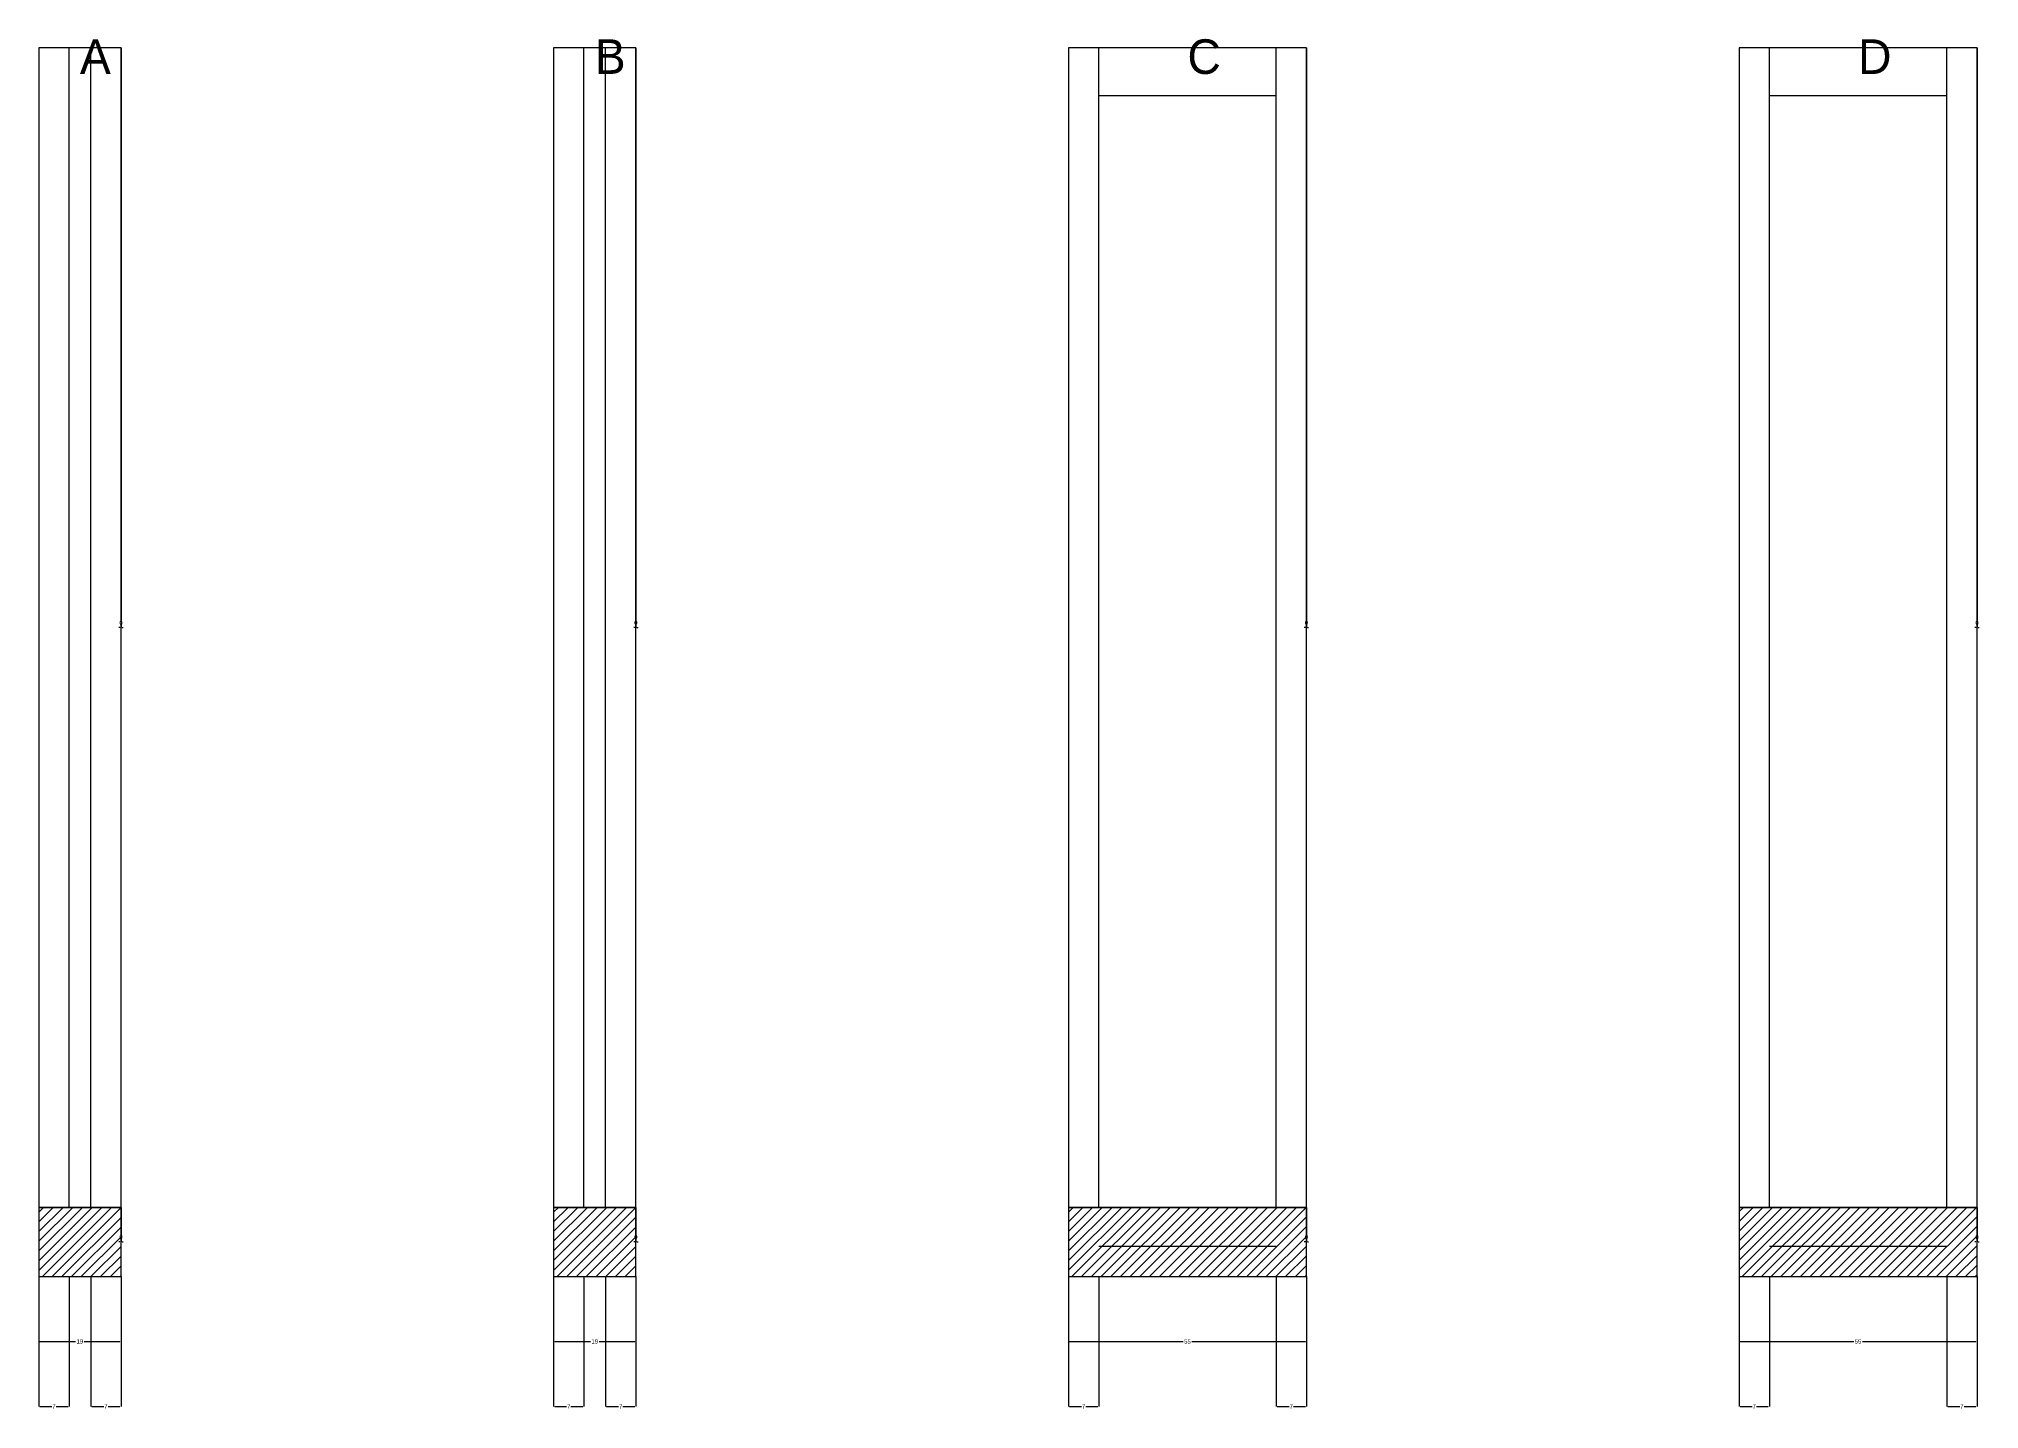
# Model space of a CAD drawing. Header units: centimetres. Extents: x 80 to 528, y -31 to 286.
import ezdxf

# ---------------------------------------------------------------- set-up
doc = ezdxf.new("R2010")
doc.units = ezdxf.units.CM
doc.linetypes.add('DASHED', pattern=[0])
for name, color, linetype in [('concreto', 7, 'Continuous'), ('COTA', 7, 'Continuous'), ('laje', 7, 'Continuous'), ('linhas_hidden', 7, 'Continuous'), ('NOMENCLATURA', 7, 'Continuous'), ('paineis_abcd', 7, 'Continuous'), ('sarrafos', 7, 'Continuous')]:
    doc.layers.add(name, color=color, linetype=linetype)
doc.dimstyles.get("Standard").update_dxf_attribs({"dimtxt": 2.5, "dimasz": 2.5, "dimexe": 1.25, "dimexo": 0.625, "dimtad": 1, "dimcen": 2.5, "dimazin": 3, "dimtfac": 1, "dimtmove": 0, "dimatfit": 3})

# ---------------------------------------------------------------- blocks, each defined once
blk = doc.blocks.new('_CLOSEDFILLED')
at = {"color": 0, "linetype": 'BYBLOCK'}
blk.add_solid([(-1, 0.2), (0, 0), (-1, -0.2)], dxfattribs=at)
blk = doc.blocks.new('*D1')
at = {"color": 1}
for p, q in [((99, 16), (99, 8)), ((98.75, 8), (98.5, 8)), ((99, 0), (99, 8)), ((99, 8), (99, 8)), ((99.25, 8), (99.5, 8))]:
    blk.add_line(p, q, dxfattribs=at)
at = {"layer": 'Defpoints'}
for p in [(99, 16), (99, 8), (99, 0)]:
    blk.add_point(p, dxfattribs=at)
at = {"layer": 'COTA', "color": 1, "xscale": 0.25, "yscale": 0.25}
blk.add_blockref('_CLOSEDFILLED', (99, 8), dxfattribs=at)
at = {"layer": 'COTA', "color": 1, "xscale": 0.25, "yscale": 0.25, "rotation": 180}
blk.add_blockref('_CLOSEDFILLED', (99, 8), dxfattribs=at)
at = {"layer": 'COTA', "color": 1, "insert": (99, 9.125), "char_height": 1, "attachment_point": 5}
blk.add_mtext('0', dxfattribs=at)
blk = doc.blocks.new('*D2')
at = {"color": 1}
for p, q in [((99, 284), (99, 150)), ((98.75, 150), (98.5, 150)), ((99, 16), (99, 150)), ((99, 150), (99, 150)), ((99.25, 150), (99.5, 150))]:
    blk.add_line(p, q, dxfattribs=at)
at = {"layer": 'Defpoints'}
for p in [(99, 284), (99, 150), (99, 16)]:
    blk.add_point(p, dxfattribs=at)
at = {"layer": 'COTA', "color": 1, "xscale": 0.25, "yscale": 0.25}
blk.add_blockref('_CLOSEDFILLED', (99, 150), dxfattribs=at)
at = {"layer": 'COTA', "color": 1, "xscale": 0.25, "yscale": 0.25, "rotation": 180}
blk.add_blockref('_CLOSEDFILLED', (99, 150), dxfattribs=at)
at = {"layer": 'COTA', "color": 1, "insert": (99, 151.125), "char_height": 1, "attachment_point": 5}
blk.add_mtext('0', dxfattribs=at)
blk = doc.blocks.new('*D3')
at = {"color": 1}
for p, q in [((80, 0), (80, -15)), ((99, 0), (99, -15)), ((80.25, -15), (88.5, -15)), ((90.5, -15), (98.75, -15))]:
    blk.add_line(p, q, dxfattribs=at)
at = {"layer": 'Defpoints'}
for p in [(80, 0), (99, 0), (80, -15)]:
    blk.add_point(p, dxfattribs=at)
at = {"layer": 'COTA', "color": 1, "xscale": 0.25, "yscale": 0.25, "rotation": 180}
blk.add_blockref('_CLOSEDFILLED', (80, -15), dxfattribs=at)
at = {"layer": 'COTA', "color": 1, "xscale": 0.25, "yscale": 0.25}
blk.add_blockref('_CLOSEDFILLED', (99, -15), dxfattribs=at)
at = {"layer": 'COTA', "color": 1, "insert": (89.5, -15), "char_height": 1, "attachment_point": 5}
blk.add_mtext('19', dxfattribs=at)
blk = doc.blocks.new('*D4')
at = {"color": 1}
for p, q in [((80, 0), (80, -30)), ((87, 0), (87, -30)), ((80.25, -30), (83, -30)), ((84, -30), (86.75, -30))]:
    blk.add_line(p, q, dxfattribs=at)
at = {"layer": 'Defpoints'}
for p in [(80, 0), (87, 0), (80, -30)]:
    blk.add_point(p, dxfattribs=at)
at = {"layer": 'COTA', "color": 1, "xscale": 0.25, "yscale": 0.25, "rotation": 180}
blk.add_blockref('_CLOSEDFILLED', (80, -30), dxfattribs=at)
at = {"layer": 'COTA', "color": 1, "xscale": 0.25, "yscale": 0.25}
blk.add_blockref('_CLOSEDFILLED', (87, -30), dxfattribs=at)
at = {"layer": 'COTA', "color": 1, "insert": (83.5, -30), "char_height": 1, "attachment_point": 5}
blk.add_mtext('7', dxfattribs=at)
blk = doc.blocks.new('*D5')
at = {"color": 1}
for p, q in [((92, 0), (92, -30)), ((99, 0), (99, -30)), ((92.25, -30), (95, -30)), ((96, -30), (98.75, -30))]:
    blk.add_line(p, q, dxfattribs=at)
at = {"layer": 'Defpoints'}
for p in [(92, 0), (99, 0), (92, -30)]:
    blk.add_point(p, dxfattribs=at)
at = {"layer": 'COTA', "color": 1, "xscale": 0.25, "yscale": 0.25, "rotation": 180}
blk.add_blockref('_CLOSEDFILLED', (92, -30), dxfattribs=at)
at = {"layer": 'COTA', "color": 1, "xscale": 0.25, "yscale": 0.25}
blk.add_blockref('_CLOSEDFILLED', (99, -30), dxfattribs=at)
at = {"layer": 'COTA', "color": 1, "insert": (95.5, -30), "char_height": 1, "attachment_point": 5}
blk.add_mtext('7', dxfattribs=at)
blk = doc.blocks.new('*D6')
at = {"color": 1}
for p, q in [((218, 16), (218, 8)), ((217.75, 8), (217.5, 8)), ((218, 0), (218, 8)), ((218, 8), (218, 8)), ((218.25, 8), (218.5, 8))]:
    blk.add_line(p, q, dxfattribs=at)
at = {"layer": 'Defpoints'}
for p in [(218, 16), (218, 8), (218, 0)]:
    blk.add_point(p, dxfattribs=at)
at = {"layer": 'COTA', "color": 1, "xscale": 0.25, "yscale": 0.25}
blk.add_blockref('_CLOSEDFILLED', (218, 8), dxfattribs=at)
at = {"layer": 'COTA', "color": 1, "xscale": 0.25, "yscale": 0.25, "rotation": 180}
blk.add_blockref('_CLOSEDFILLED', (218, 8), dxfattribs=at)
at = {"layer": 'COTA', "color": 1, "insert": (218, 9.125), "char_height": 1, "attachment_point": 5}
blk.add_mtext('0', dxfattribs=at)
blk = doc.blocks.new('*D7')
at = {"color": 1}
for p, q in [((218, 284), (218, 150)), ((217.75, 150), (217.5, 150)), ((218, 16), (218, 150)), ((218, 150), (218, 150)), ((218.25, 150), (218.5, 150))]:
    blk.add_line(p, q, dxfattribs=at)
at = {"layer": 'Defpoints'}
for p in [(218, 284), (218, 150), (218, 16)]:
    blk.add_point(p, dxfattribs=at)
at = {"layer": 'COTA', "color": 1, "xscale": 0.25, "yscale": 0.25}
blk.add_blockref('_CLOSEDFILLED', (218, 150), dxfattribs=at)
at = {"layer": 'COTA', "color": 1, "xscale": 0.25, "yscale": 0.25, "rotation": 180}
blk.add_blockref('_CLOSEDFILLED', (218, 150), dxfattribs=at)
at = {"layer": 'COTA', "color": 1, "insert": (218, 151.125), "char_height": 1, "attachment_point": 5}
blk.add_mtext('0', dxfattribs=at)
blk = doc.blocks.new('*D8')
at = {"color": 1}
for p, q in [((199, 0), (199, -15)), ((218, 0), (218, -15)), ((199.25, -15), (207.5, -15)), ((209.5, -15), (217.75, -15))]:
    blk.add_line(p, q, dxfattribs=at)
at = {"layer": 'Defpoints'}
for p in [(199, 0), (218, 0), (199, -15)]:
    blk.add_point(p, dxfattribs=at)
at = {"layer": 'COTA', "color": 1, "xscale": 0.25, "yscale": 0.25, "rotation": 180}
blk.add_blockref('_CLOSEDFILLED', (199, -15), dxfattribs=at)
at = {"layer": 'COTA', "color": 1, "xscale": 0.25, "yscale": 0.25}
blk.add_blockref('_CLOSEDFILLED', (218, -15), dxfattribs=at)
at = {"layer": 'COTA', "color": 1, "insert": (208.5, -15), "char_height": 1, "attachment_point": 5}
blk.add_mtext('19', dxfattribs=at)
blk = doc.blocks.new('*D9')
at = {"color": 1}
for p, q in [((199, 0), (199, -30)), ((206, 0), (206, -30)), ((199.25, -30), (202, -30)), ((203, -30), (205.75, -30))]:
    blk.add_line(p, q, dxfattribs=at)
at = {"layer": 'Defpoints'}
for p in [(199, 0), (206, 0), (199, -30)]:
    blk.add_point(p, dxfattribs=at)
at = {"layer": 'COTA', "color": 1, "xscale": 0.25, "yscale": 0.25, "rotation": 180}
blk.add_blockref('_CLOSEDFILLED', (199, -30), dxfattribs=at)
at = {"layer": 'COTA', "color": 1, "xscale": 0.25, "yscale": 0.25}
blk.add_blockref('_CLOSEDFILLED', (206, -30), dxfattribs=at)
at = {"layer": 'COTA', "color": 1, "insert": (202.5, -30), "char_height": 1, "attachment_point": 5}
blk.add_mtext('7', dxfattribs=at)
blk = doc.blocks.new('*D10')
at = {"color": 1}
for p, q in [((211, 0), (211, -30)), ((218, 0), (218, -30)), ((211.25, -30), (214, -30)), ((215, -30), (217.75, -30))]:
    blk.add_line(p, q, dxfattribs=at)
at = {"layer": 'Defpoints'}
for p in [(211, 0), (218, 0), (211, -30)]:
    blk.add_point(p, dxfattribs=at)
at = {"layer": 'COTA', "color": 1, "xscale": 0.25, "yscale": 0.25, "rotation": 180}
blk.add_blockref('_CLOSEDFILLED', (211, -30), dxfattribs=at)
at = {"layer": 'COTA', "color": 1, "xscale": 0.25, "yscale": 0.25}
blk.add_blockref('_CLOSEDFILLED', (218, -30), dxfattribs=at)
at = {"layer": 'COTA', "color": 1, "insert": (214.5, -30), "char_height": 1, "attachment_point": 5}
blk.add_mtext('7', dxfattribs=at)
blk = doc.blocks.new('*D11')
at = {"color": 1}
for p, q in [((373, 16), (373, 8)), ((372.75, 8), (372.5, 8)), ((373, 0), (373, 8)), ((373, 8), (373, 8)), ((373.25, 8), (373.5, 8))]:
    blk.add_line(p, q, dxfattribs=at)
at = {"layer": 'Defpoints'}
for p in [(373, 16), (373, 8), (373, 0)]:
    blk.add_point(p, dxfattribs=at)
at = {"layer": 'COTA', "color": 1, "xscale": 0.25, "yscale": 0.25}
blk.add_blockref('_CLOSEDFILLED', (373, 8), dxfattribs=at)
at = {"layer": 'COTA', "color": 1, "xscale": 0.25, "yscale": 0.25, "rotation": 180}
blk.add_blockref('_CLOSEDFILLED', (373, 8), dxfattribs=at)
at = {"layer": 'COTA', "color": 1, "insert": (373, 9.125), "char_height": 1, "attachment_point": 5}
blk.add_mtext('0', dxfattribs=at)
blk = doc.blocks.new('*D12')
at = {"color": 1}
for p, q in [((373, 284), (373, 150)), ((372.75, 150), (372.5, 150)), ((373, 16), (373, 150)), ((373, 150), (373, 150)), ((373.25, 150), (373.5, 150))]:
    blk.add_line(p, q, dxfattribs=at)
at = {"layer": 'Defpoints'}
for p in [(373, 284), (373, 150), (373, 16)]:
    blk.add_point(p, dxfattribs=at)
at = {"layer": 'COTA', "color": 1, "xscale": 0.25, "yscale": 0.25}
blk.add_blockref('_CLOSEDFILLED', (373, 150), dxfattribs=at)
at = {"layer": 'COTA', "color": 1, "xscale": 0.25, "yscale": 0.25, "rotation": 180}
blk.add_blockref('_CLOSEDFILLED', (373, 150), dxfattribs=at)
at = {"layer": 'COTA', "color": 1, "insert": (373, 151.125), "char_height": 1, "attachment_point": 5}
blk.add_mtext('0', dxfattribs=at)
blk = doc.blocks.new('*D13')
at = {"color": 1}
for p, q in [((318, 0), (318, -15)), ((373, 0), (373, -15)), ((318.25, -15), (344.5, -15)), ((346.5, -15), (372.75, -15))]:
    blk.add_line(p, q, dxfattribs=at)
at = {"layer": 'Defpoints'}
for p in [(318, 0), (373, 0), (318, -15)]:
    blk.add_point(p, dxfattribs=at)
at = {"layer": 'COTA', "color": 1, "xscale": 0.25, "yscale": 0.25, "rotation": 180}
blk.add_blockref('_CLOSEDFILLED', (318, -15), dxfattribs=at)
at = {"layer": 'COTA', "color": 1, "xscale": 0.25, "yscale": 0.25}
blk.add_blockref('_CLOSEDFILLED', (373, -15), dxfattribs=at)
at = {"layer": 'COTA', "color": 1, "insert": (345.5, -15), "char_height": 1, "attachment_point": 5}
blk.add_mtext('55', dxfattribs=at)
blk = doc.blocks.new('*D14')
at = {"color": 1}
for p, q in [((318, 0), (318, -30)), ((325, 0), (325, -30)), ((318.25, -30), (321, -30)), ((322, -30), (324.75, -30))]:
    blk.add_line(p, q, dxfattribs=at)
at = {"layer": 'Defpoints'}
for p in [(318, 0), (325, 0), (318, -30)]:
    blk.add_point(p, dxfattribs=at)
at = {"layer": 'COTA', "color": 1, "xscale": 0.25, "yscale": 0.25, "rotation": 180}
blk.add_blockref('_CLOSEDFILLED', (318, -30), dxfattribs=at)
at = {"layer": 'COTA', "color": 1, "xscale": 0.25, "yscale": 0.25}
blk.add_blockref('_CLOSEDFILLED', (325, -30), dxfattribs=at)
at = {"layer": 'COTA', "color": 1, "insert": (321.5, -30), "char_height": 1, "attachment_point": 5}
blk.add_mtext('7', dxfattribs=at)
blk = doc.blocks.new('*D15')
at = {"color": 1}
for p, q in [((366, 0), (366, -30)), ((373, 0), (373, -30)), ((366.25, -30), (369, -30)), ((370, -30), (372.75, -30))]:
    blk.add_line(p, q, dxfattribs=at)
at = {"layer": 'Defpoints'}
for p in [(366, 0), (373, 0), (366, -30)]:
    blk.add_point(p, dxfattribs=at)
at = {"layer": 'COTA', "color": 1, "xscale": 0.25, "yscale": 0.25, "rotation": 180}
blk.add_blockref('_CLOSEDFILLED', (366, -30), dxfattribs=at)
at = {"layer": 'COTA', "color": 1, "xscale": 0.25, "yscale": 0.25}
blk.add_blockref('_CLOSEDFILLED', (373, -30), dxfattribs=at)
at = {"layer": 'COTA', "color": 1, "insert": (369.5, -30), "char_height": 1, "attachment_point": 5}
blk.add_mtext('7', dxfattribs=at)
blk = doc.blocks.new('*D16')
at = {"color": 1}
for p, q in [((528, 16), (528, 8)), ((527.75, 8), (527.5, 8)), ((528, 0), (528, 8)), ((528, 8), (528, 8)), ((528.25, 8), (528.5, 8))]:
    blk.add_line(p, q, dxfattribs=at)
at = {"layer": 'Defpoints'}
for p in [(528, 16), (528, 8), (528, 0)]:
    blk.add_point(p, dxfattribs=at)
at = {"layer": 'COTA', "color": 1, "xscale": 0.25, "yscale": 0.25}
blk.add_blockref('_CLOSEDFILLED', (528, 8), dxfattribs=at)
at = {"layer": 'COTA', "color": 1, "xscale": 0.25, "yscale": 0.25, "rotation": 180}
blk.add_blockref('_CLOSEDFILLED', (528, 8), dxfattribs=at)
at = {"layer": 'COTA', "color": 1, "insert": (528, 9.125), "char_height": 1, "attachment_point": 5}
blk.add_mtext('0', dxfattribs=at)
blk = doc.blocks.new('*D17')
at = {"color": 1}
for p, q in [((528, 284), (528, 150)), ((527.75, 150), (527.5, 150)), ((528, 16), (528, 150)), ((528, 150), (528, 150)), ((528.25, 150), (528.5, 150))]:
    blk.add_line(p, q, dxfattribs=at)
at = {"layer": 'Defpoints'}
for p in [(528, 284), (528, 150), (528, 16)]:
    blk.add_point(p, dxfattribs=at)
at = {"layer": 'COTA', "color": 1, "xscale": 0.25, "yscale": 0.25}
blk.add_blockref('_CLOSEDFILLED', (528, 150), dxfattribs=at)
at = {"layer": 'COTA', "color": 1, "xscale": 0.25, "yscale": 0.25, "rotation": 180}
blk.add_blockref('_CLOSEDFILLED', (528, 150), dxfattribs=at)
at = {"layer": 'COTA', "color": 1, "insert": (528, 151.125), "char_height": 1, "attachment_point": 5}
blk.add_mtext('0', dxfattribs=at)
blk = doc.blocks.new('*D18')
at = {"color": 1}
for p, q in [((473, 0), (473, -15)), ((528, 0), (528, -15)), ((473.25, -15), (499.5, -15)), ((501.5, -15), (527.75, -15))]:
    blk.add_line(p, q, dxfattribs=at)
at = {"layer": 'Defpoints'}
for p in [(473, 0), (528, 0), (473, -15)]:
    blk.add_point(p, dxfattribs=at)
at = {"layer": 'COTA', "color": 1, "xscale": 0.25, "yscale": 0.25, "rotation": 180}
blk.add_blockref('_CLOSEDFILLED', (473, -15), dxfattribs=at)
at = {"layer": 'COTA', "color": 1, "xscale": 0.25, "yscale": 0.25}
blk.add_blockref('_CLOSEDFILLED', (528, -15), dxfattribs=at)
at = {"layer": 'COTA', "color": 1, "insert": (500.5, -15), "char_height": 1, "attachment_point": 5}
blk.add_mtext('55', dxfattribs=at)
blk = doc.blocks.new('*D19')
at = {"color": 1}
for p, q in [((473, 0), (473, -30)), ((480, 0), (480, -30)), ((473.25, -30), (476, -30)), ((477, -30), (479.75, -30))]:
    blk.add_line(p, q, dxfattribs=at)
at = {"layer": 'Defpoints'}
for p in [(473, 0), (480, 0), (473, -30)]:
    blk.add_point(p, dxfattribs=at)
at = {"layer": 'COTA', "color": 1, "xscale": 0.25, "yscale": 0.25, "rotation": 180}
blk.add_blockref('_CLOSEDFILLED', (473, -30), dxfattribs=at)
at = {"layer": 'COTA', "color": 1, "xscale": 0.25, "yscale": 0.25}
blk.add_blockref('_CLOSEDFILLED', (480, -30), dxfattribs=at)
at = {"layer": 'COTA', "color": 1, "insert": (476.5, -30), "char_height": 1, "attachment_point": 5}
blk.add_mtext('7', dxfattribs=at)
blk = doc.blocks.new('*D20')
at = {"color": 1}
for p, q in [((521, 0), (521, -30)), ((528, 0), (528, -30)), ((521.25, -30), (524, -30)), ((525, -30), (527.75, -30))]:
    blk.add_line(p, q, dxfattribs=at)
at = {"layer": 'Defpoints'}
for p in [(521, 0), (528, 0), (521, -30)]:
    blk.add_point(p, dxfattribs=at)
at = {"layer": 'COTA', "color": 1, "xscale": 0.25, "yscale": 0.25, "rotation": 180}
blk.add_blockref('_CLOSEDFILLED', (521, -30), dxfattribs=at)
at = {"layer": 'COTA', "color": 1, "xscale": 0.25, "yscale": 0.25}
blk.add_blockref('_CLOSEDFILLED', (528, -30), dxfattribs=at)
at = {"layer": 'COTA', "color": 1, "insert": (524.5, -30), "char_height": 1, "attachment_point": 5}
blk.add_mtext('7', dxfattribs=at)

msp = doc.modelspace()

# ---------------------------------------------------------------- hatches: boundary and pattern name
at = {"layer": 'concreto'}
h = msp.add_hatch(dxfattribs=at)
h.set_pattern_fill('ANSI31', scale=0.5)
h.paths.add_polyline_path([(80, 0), (99, 0), (99, 16), (80, 16)])
h = msp.add_hatch(dxfattribs=at)
h.set_pattern_fill('ANSI31', scale=0.5)
h.paths.add_polyline_path([(199, 0), (218, 0), (218, 16), (199, 16)])
h = msp.add_hatch(dxfattribs=at)
h.set_pattern_fill('ANSI31', scale=0.5)
h.paths.add_polyline_path([(318, 0), (373, 0), (373, 16), (318, 16)])
h = msp.add_hatch(dxfattribs=at)
h.set_pattern_fill('ANSI31', scale=0.5)
h.paths.add_polyline_path([(473, 0), (528, 0), (528, 16), (473, 16)])

# ---------------------------------------------------------------- linework, layer by layer
at = {"layer": 'laje', "color": 1}
for points in [[(99, 16), (80, 16)], [(80, 16), (80, 0)], [(99, 0), (99, 16)], [(218, 16), (199, 16)], [(199, 16), (199, 0)], [(218, 0), (218, 16)], [(373, 16), (318, 16)], [(318, 16), (318, 0)], [(373, 0), (373, 16)], [(528, 16), (473, 16)], [(473, 16), (473, 0)], [(528, 0), (528, 16)], [(80, 0), (99, 0)], [(199, 0), (218, 0)], [(318, 0), (373, 0)], [(473, 0), (528, 0)]]:
    msp.add_lwpolyline(points, dxfattribs=at)
at = {"layer": 'linhas_hidden', "linetype": 'DASHED'}
for p, q in [((87, 16), (87, 284)), ((92, 16), (92, 284)), ((206, 16), (206, 284)), ((211, 16), (211, 284))]:
    msp.add_line(p, q, dxfattribs=at)
at = {"layer": 'linhas_hidden'}
for p, q in [((325, 16), (325, 284)), ((366, 16), (366, 284)), ((480, 16), (480, 284)), ((521, 16), (521, 284))]:
    msp.add_line(p, q, dxfattribs=at)
at = {"layer": 'paineis_abcd'}
for points in [[(99, 284), (80, 284)], [(80, 284), (80, 16)], [(99, 16), (99, 284)], [(218, 284), (199, 284)], [(199, 284), (199, 16)], [(218, 16), (218, 284)], [(373, 284), (318, 284)], [(318, 284), (318, 16)], [(373, 16), (373, 284)], [(528, 284), (473, 284)], [(473, 284), (473, 16)], [(528, 16), (528, 284)], [(80, 16), (99, 16)], [(199, 16), (218, 16)], [(318, 16), (373, 16)], [(473, 16), (528, 16)]]:
    msp.add_lwpolyline(points, dxfattribs=at)
at = {"layer": 'sarrafos'}
for p, q in [((325, 273), (366, 273)), ((480, 273), (521, 273)), ((325, 7), (366, 7)), ((480, 7), (521, 7))]:
    msp.add_line(p, q, dxfattribs=at)

# ---------------------------------------------------------------- texts
at = {"layer": 'NOMENCLATURA', "color": 5}
for s, p in [('A', (89.5, 278)), ('B', (208.5, 278)), ('C', (345.5, 278)), ('D', (500.5, 278))]:
    msp.add_text(s, height=8, dxfattribs=at).set_placement(p)

# ---------------------------------------------------------------- dimensions: what is measured, and where the dimension line sits
at = {"layer": 'COTA', "color": 1}
for base, p1, p2, picture, middle in [((99, 150), (99, 16), (99, 284), '*D2', (99, 151.125)), ((218, 150), (218, 16), (218, 284), '*D7', (218, 151.125)), ((373, 150), (373, 16), (373, 284), '*D12', (373, 151.125)), ((528, 150), (528, 16), (528, 284), '*D17', (528, 151.125)), ((99, 8), (99, 0), (99, 16), '*D1', (99, 9.125)), ((218, 8), (218, 0), (218, 16), '*D6', (218, 9.125)), ((373, 8), (373, 0), (373, 16), '*D11', (373, 9.125)), ((528, 8), (528, 0), (528, 16), '*D16', (528, 9.125)), ((80, -15), (80, 0), (99, 0), '*D3', (89.5, -15)), ((80, -30), (80, 0), (87, 0), '*D4', (83.5, -30)), ((92, -30), (92, 0), (99, 0), '*D5', (95.5, -30)), ((199, -15), (199, 0), (218, 0), '*D8', (208.5, -15)), ((199, -30), (199, 0), (206, 0), '*D9', (202.5, -30)), ((211, -30), (211, 0), (218, 0), '*D10', (214.5, -30)), ((318, -15), (318, 0), (373, 0), '*D13', (345.5, -15)), ((318, -30), (318, 0), (325, 0), '*D14', (321.5, -30)), ((366, -30), (366, 0), (373, 0), '*D15', (369.5, -30)), ((473, -15), (473, 0), (528, 0), '*D18', (500.5, -15)), ((473, -30), (473, 0), (480, 0), '*D19', (476.5, -30)), ((521, -30), (521, 0), (528, 0), '*D20', (524.5, -30))]:
    dim = msp.add_linear_dim(base=base, p1=p1, p2=p2, dimstyle='Standard', dxfattribs=at)
    dim.commit()
    dim.dimension.update_dxf_attribs({"geometry": picture, "text_midpoint": middle})

doc.saveas('drawing.dxf')
